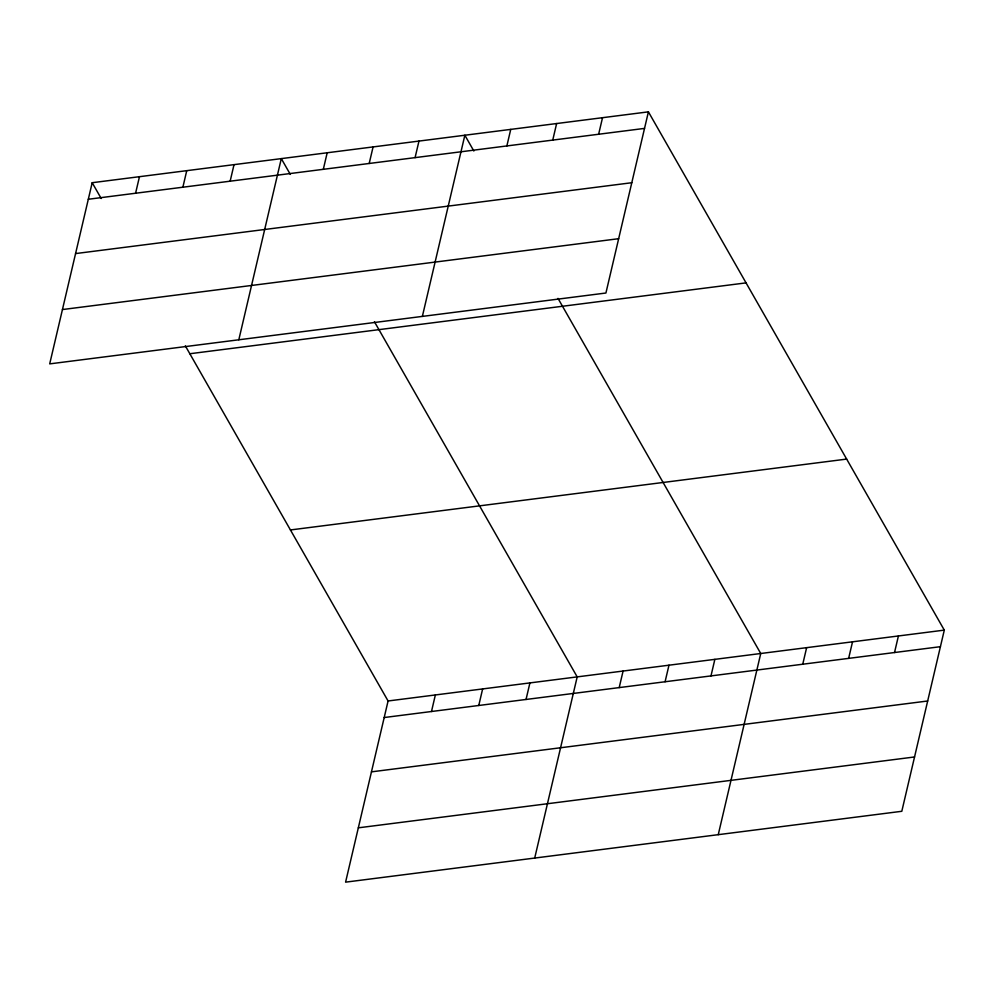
<?xml version="1.0" encoding="UTF-8"?>
<svg xmlns="http://www.w3.org/2000/svg" width="994" height="994" viewBox="0 0 994 994"><rect width="100%" height="100%" fill="white"/><g stroke="black" fill="none" stroke-linecap="round" stroke-linejoin="round"><path stroke-width="1.49" d="M92.194 182.71L49.7 363.879L605.918 293.019L648.411 111.85L92.194 182.71L101.202 198.502M135.582 193.246L139.471 176.683M182.871 187.22L186.748 170.67M230.148 181.194L234.025 164.644M238.808 339.786L281.302 158.618L290.323 174.41M323.311 169.328L327.188 152.778M369.196 163.476L373.085 146.926M415.082 157.636L418.971 141.086M422.363 316.403L464.857 135.234L473.865 151.026M506.865 145.944L510.742 129.394M185.331 345.85L388.082 700.981L345.589 882.15L901.806 811.29L944.3 630.121L648.411 111.85M552.751 140.092L556.628 123.542M431.483 711.518L435.36 694.955M598.636 134.252L602.526 117.702M478.76 705.491L482.637 688.941M526.037 699.465L529.914 682.915M534.71 858.058L577.191 676.889L374.44 321.758M619.2 687.599L623.089 671.049M665.085 681.747L668.974 665.197M710.983 675.908L714.86 659.357M718.252 834.674L760.745 653.505L557.994 298.374M802.754 664.216L806.631 647.666M848.64 658.376L852.529 641.813M894.525 652.524L898.414 635.974M88.304 199.26L644.522 128.4M75.569 253.582L631.786 182.722M62.436 309.556L618.653 238.697M189.842 353.74L746.047 282.88M290.434 529.951L846.652 459.091M388.082 700.981L944.3 630.121M384.206 717.531L940.423 646.684M371.458 771.853L927.675 700.994M358.337 827.828L914.555 756.968"/></g></svg>
